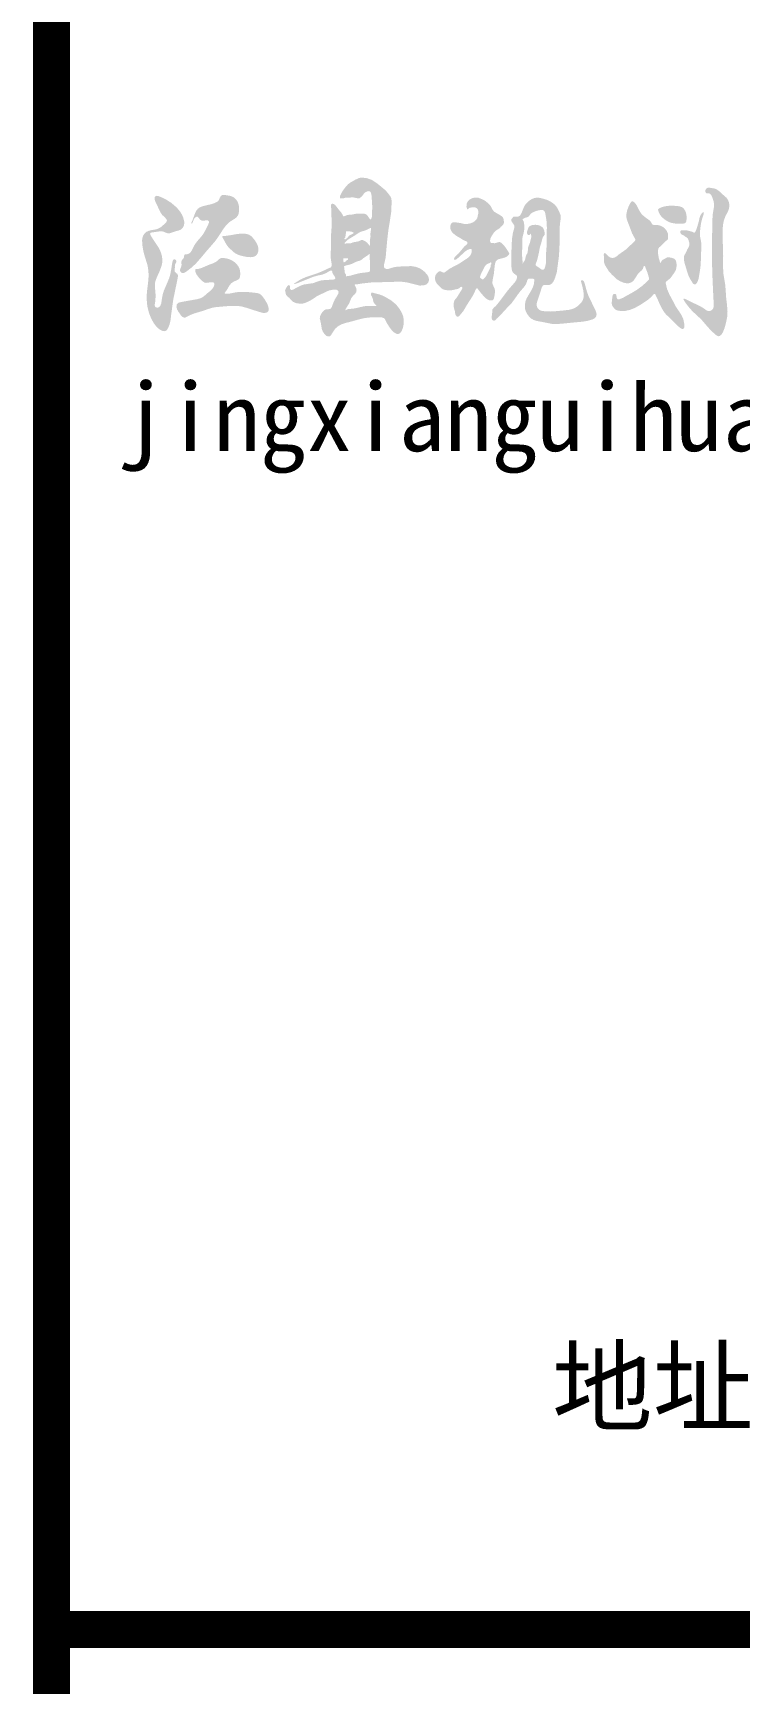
# Model space of a CAD drawing. Extents: x 8254 to 366479, y -216343 to -120021.
# Drawn here: x 90571 to 92484, y -153067 to -148599 of the extents above; entities that cross this region are included whole.
import ezdxf

# ---------------------------------------------------------------- set-up
doc = ezdxf.new("R2010")
doc.units = 0
doc.header["$LTSCALE"] = 500
doc.header["$MEASUREMENT"] = 0
doc.layers.add('PUB_TITLE', color=4, linetype='CONTINUOUS')
doc.styles.add('宋体', font='SimSun.ttf', dxfattribs={"width": 0.8})

msp = doc.modelspace()

# ---------------------------------------------------------------- hatches: boundary and pattern name
at = {"layer": 'PUB_TITLE'}
h = msp.add_hatch(color=7, dxfattribs=at)
h.paths.add_polyline_path([(91537.873, -149108.36), (91541.713, -149082.964), (91542.488, -149063.259), (91542.926, -149054.637), (91541.863, -149046.406), (91538.964, -149040.489), (91534.992, -149034.963), (91526.454, -149024.768), (91515.001, -149015.197), (91503.11, -149005.553), (91489.442, -148996.611), (91476.751, -148991.978), (91466.256, -148990.515), (91460.229, -148990.332), (91454.377, -148991.165), (91444.696, -148995.798), (91431.343, -149003.333), (91424.904, -149007.929), (91418.004, -149015.465), (91409.494, -149027.192), (91406.53, -149032.524), (91403.417, -149039.04), (91402.529, -149043.186), (91402.676, -149046.593), (91405.196, -149046.741), (91411.57, -149046.593), (91417.943, -149044.519), (91429.8, -149044.075), (91438.842, -149043.927), (91443.584, -149044.816), (91453.219, -149046.741), (91455.913, -149046.024), (91458.359, -149044.082), (91462.991, -149039.968), (91470.023, -149030.714), (91475.855, -149027.972), (91479.425, -149026.864), (91482.716, -149026.943), (91485.119, -149028.887), (91486.832, -149031.913), (91488.583, -149039.201), (91488.89, -149046.481), (91490.263, -149067.561), (91489.748, -149089.327), (91489.756, -149094.753), (91488.376, -149100.295), (91485.974, -149103.38), (91484.45, -149103.179), (91482.937, -149101.618), (91479.971, -149096.696), (91476.115, -149091.371), (91471.567, -149088.47), (91463.847, -149087.613), (91448.925, -149087.613), (91436.575, -149090.012), (91427.057, -149090.92), (91422.209, -149091.778), (91417.193, -149093.611), (91412.562, -149095.154), (91410.808, -149093.22), (91409.474, -149090.012), (91406.142, -149084.683), (91402.27, -149080.415), (91391.464, -149066.533), (91388.462, -149063.269), (91384.603, -149061.22), (91381.787, -149061.057), (91379.457, -149062.077), (91378.203, -149066.214), (91379.079, -149073.512), (91379.395, -149081.632), (91379.957, -149100.698), (91379.957, -149127.055), (91378.273, -149150.608), (91378.835, -149177.527), (91377.603, -149193.757), (91377.388, -149202.324), (91378.273, -149211.734), (91380.454, -149224.531), (91380.11, -149229.887), (91377.48, -149233.583), (91372.372, -149235.514), (91353.875, -149244.203), (91339.184, -149250.134), (91323.782, -149255.099), (91310.027, -149259.809), (91297.139, -149265.444), (91283.612, -149273.72), (91278.642, -149277.305), (91277.733, -149278.531), (91279.027, -149278.643), (91286.588, -149276.314), (91310.116, -149266.961), (91329.996, -149258.97), (91344.902, -149254.823), (91354.029, -149253.158), (91364.78, -149249.031), (91374.775, -149243.124), (91378.803, -149241.707), (91380.3, -149241.923), (91381.346, -149242.961), (91382.587, -149248.203), (91384.613, -149252.53), (91387.557, -149256.616), (91389.632, -149260.098), (91390.281, -149263.254), (91389.031, -149264.942), (91386.494, -149265.973), (91379.583, -149266.817), (91363.259, -149267.247), (91349.667, -149268.994), (91329.26, -149276.121), (91304.693, -149279.684), (91296.534, -149282.582), (91288.843, -149286.415), (91276.758, -149292.947), (91273.516, -149294.33), (91270.418, -149294.333), (91268.57, -149292.908), (91267.446, -149290.77), (91267.248, -149284.237), (91265.068, -149281.268), (91262.978, -149281.656), (91260.908, -149283.247), (91256.55, -149289.384), (91254.172, -149296.114), (91255.559, -149302.647), (91256.748, -149307.794), (91260.577, -149312.101), (91265.465, -149315.91), (91269.463, -149320.706), (91276.223, -149326.832), (91284.397, -149330.13), (91294.771, -149331.701), (91301.452, -149331.308), (91307.976, -149329.816), (91319.608, -149324.633), (91331.083, -149317.879), (91340.15, -149311.33), (91355.309, -149304.117), (91372.995, -149295.822), (91386.35, -149293.298), (91391.299, -149293.236), (91395.735, -149294.74), (91397.797, -149296.815), (91398.983, -149299.428), (91398.245, -149304.554), (91395.373, -149309.527), (91389.117, -149319.713), (91384.185, -149330.804), (91380.769, -149340.339), (91378.414, -149344.132), (91375.161, -149346.312), (91365.777, -149346.673), (91360.186, -149349.136), (91355.67, -149353.525), (91351.339, -149360.016), (91349.026, -149365.474), (91348.091, -149371.196), (91350.978, -149384.179), (91353.866, -149401.49), (91356.613, -149407.491), (91360.362, -149413.03), (91365.777, -149418.44), (91370.106, -149420.265), (91374.439, -149420.243), (91376.836, -149418.851), (91378.798, -149416.583), (91382.019, -149410.866), (91389.599, -149399.686), (91397.545, -149392.697), (91406.923, -149387.425), (91416.729, -149384.11), (91426.775, -149381.654), (91452.041, -149374.803), (91469.728, -149370.475), (91483.958, -149368.9), (91498.242, -149368.311), (91515.567, -149368.671), (91521.703, -149370.475), (91524.018, -149372.62), (91525.75, -149375.476), (91528.56, -149382.015), (91536.501, -149394.638), (91542.561, -149402.839), (91550.217, -149410.145), (91555.771, -149413.19), (91561.406, -149413.751), (91565.84, -149411.07), (91569.346, -149406.539), (91572.857, -149398.938), (91574.761, -149391.031), (91575.831, -149378.903), (91574.4, -149366.868), (91570.968, -149357.57), (91566.098, -149348.836), (91560.539, -149340.748), (91554.187, -149333.329), (91541.451, -149322.684), (91526.644, -149313.948), (91518.198, -149309.788), (91509.721, -149306.621), (91496.606, -149303.239), (91491.573, -149301.617), (91489.382, -149301.417), (91487.722, -149302.112), (91486.583, -149305.196), (91487.158, -149309.016), (91489.414, -149312.539), (91491.411, -149317.245), (91492.517, -149322.402), (91493.75, -149327.239), (91496.466, -149331.701), (91501.542, -149336.633), (91500.614, -149337.79), (91497.137, -149338.107), (91487.017, -149337.619), (91475.241, -149337.648), (91466.005, -149339.028), (91449.506, -149342.833), (91439.758, -149344.856), (91430.327, -149345.791), (91426.662, -149345.888), (91422.712, -149346.919), (91417.354, -149349.596), (91417.951, -149346.732), (91420.738, -149341.705), (91425.25, -149334.66), (91428.353, -149329.447), (91433.43, -149316.766), (91437.519, -149311.13), (91442.455, -149306.48), (91447.055, -149300.469), (91447.776, -149293.985), (91446.756, -149289.515), (91444.531, -149284.978), (91442.548, -149280.475), (91443.457, -149279.505), (91445.374, -149279.059), (91450.48, -149278.854), (91462.739, -149276.872), (91477.161, -149275.247), (91494.469, -149273.389), (91515.495, -149273.389), (91543.674, -149272.532), (91568.133, -149271.96), (91585.012, -149274.104), (91595.597, -149276.676), (91608.041, -149279.821), (91618.912, -149282.536), (91628.353, -149281.964), (91633.508, -149280.947), (91638.08, -149278.82), (91642.084, -149273.818), (91643.606, -149269.198), (91643.801, -149264.385), (91642.521, -149259.263), (91640.082, -149254.524), (91632.644, -149245.806), (91626.708, -149240.76), (91620.2, -149236.516), (91609.471, -149232.085), (91596.169, -149229.799), (91575.286, -149230.513), (91559.682, -149231.248), (91551.824, -149232.231), (91543.817, -149234.229), (91534.571, -149237.301), (91530.12, -149237.841), (91525.937, -149236.802), (91523.377, -149234.848), (91521.805, -149231.476), (91521.809, -149227.455), (91524.012, -149218.756), (91526.589, -149206.401), (91530.801, -149159.636), (91533.754, -149133.874)])
h.paths.add_polyline_path([(91419.761, -149135.233), (91422.554, -149135.238), (91425.353, -149135.41), (91428.128, -149135.714), (91430.851, -149136.116), (91432.486, -149136.405), (91434.113, -149136.765), (91435.757, -149137.242), (91437.44, -149137.882), (91438.564, -149138.421), (91439.764, -149139.215), (91439.972, -149140.12), (91439.275, -149141.03), (91438.196, -149141.756), (91436.418, -149142.725), (91432.083, -149144.818), (91429.949, -149145.965), (91428.983, -149146.57), (91428.118, -149147.196), (91427.474, -149147.751), (91426.907, -149148.32), (91425.946, -149149.479), (91424.261, -149151.773), (91423.2, -149152.954), (91422.001, -149154.065), (91420.686, -149155.113), (91418.828, -149156.428), (91417.484, -149157.103), (91415.88, -149157.059), (91414.612, -149156.05), (91414.83, -149155.293), (91415.391, -149154.51), (91416.167, -149153.683), (91416.867, -149152.817), (91417.134, -149152.308), (91417.311, -149151.789), (91417.51, -149150.729), (91417.832, -149147.839), (91417.992, -149145.35), (91418.345, -149143.534), (91418.796, -149141.736), (91419.067, -149140.463), (91419.279, -149139.167), (91419.41, -149137.986), (91419.44, -149136.839), (91419.404, -149135.707)], flags=16)
h.paths.add_polyline_path([(91427.438, -149156.149), (91431.98, -149153.414), (91438.799, -149149.478), (91445.479, -149145.321), (91451.312, -149141.29), (91454.302, -149139.395), (91457.435, -149137.742), (91461.497, -149136.155), (91465.696, -149134.866), (91469.846, -149133.634), (91473.763, -149132.219), (91477.021, -149130.645), (91480.577, -149128.75), (91483.564, -149127.336), (91484.91, -149126.94), (91486.438, -149126.957), (91486.971, -149128.292), (91487.072, -149129.482), (91486.985, -149130.914), (91485.848, -149137.485), (91485.433, -149141.342), (91485.462, -149144.807), (91485.591, -149149.946), (91485.064, -149153.656), (91484.305, -149157.396), (91483.753, -149162.045), (91483.692, -149164.298), (91483.791, -149166.388), (91484.057, -149168.809), (91484.048, -149171.912), (91483.704, -149174.281), (91483.292, -149175.54), (91482.248, -149173.454), (91481.718, -149172.726), (91481.118, -149172.162), (91479.934, -149171.141), (91478.262, -149168.572), (91476.73, -149166.766), (91474.92, -149165.232), (91470.677, -149162.278), (91468.562, -149161.046), (91466.306, -149159.965), (91463.596, -149159.083), (91462.229, -149158.927), (91460.907, -149159.066), (91459.211, -149159.772), (91457.564, -149160.736), (91455.413, -149161.795), (91453.182, -149162.608), (91450.892, -149163.224), (91448.564, -149163.691), (91444.364, -149164.338), (91440.207, -149165.104), (91437.348, -149165.928), (91434.55, -149167.031), (91433.082, -149167.691), (91431.594, -149168.187), (91430.007, -149168.342), (91428.377, -149168.222), (91425.037, -149167.802), (91422.735, -149167.833), (91420.537, -149168.187), (91417.966, -149168.958), (91416.778, -149169.285), (91415.78, -149169.086), (91415.19, -149167.855), (91415.523, -149167.031), (91417.209, -149164.884), (91419.046, -149162.856), (91421.017, -149160.957), (91423.108, -149159.195)], flags=16)
h.paths.add_polyline_path([(91420.358, -149208.505), (91422.812, -149208.587), (91423.899, -149208.784), (91424.732, -149209.377), (91425.079, -149210.595), (91424.62, -149211.715), (91423.791, -149212.426), (91422.96, -149213.148), (91422.109, -149213.826), (91420.98, -149214.518), (91420.411, -149214.857), (91419.867, -149215.226), (91419.298, -149215.708), (91418.771, -149216.245), (91417.765, -149217.396), (91416.849, -149218.383), (91415.55, -149219.012), (91413.641, -149219.449), (91412.826, -149218.848), (91412.379, -149217.601), (91412.026, -149215.744), (91411.856, -149214.376), (91411.754, -149213.111), (91411.74, -149211.866), (91411.825, -149210.654), (91411.846, -149210.005), (91411.81, -149209.275), (91411.77, -149208.659), (91412.44, -149208.575), (91413.79, -149208.4), (91415.722, -149208.348)], flags=16)
h.paths.add_polyline_path([(91444.911, -149218.857), (91447.232, -149217.905), (91449.63, -149217.127), (91454.52, -149215.702), (91457.892, -149214.478), (91459.497, -149213.719), (91461.017, -149212.83), (91462.727, -149211.567), (91464.351, -149210.169), (91467.639, -149207.337), (91471.388, -149204.84), (91475.495, -149202.399), (91477.634, -149200.92), (91480.01, -149198.972), (91481.995, -149197.228), (91483.277, -149196.368), (91483.631, -149197.146), (91483.616, -149198.18), (91483.258, -149200.845), (91483.049, -149203.745), (91483.133, -149206.213), (91484.048, -149216.844), (91484.504, -149221.963), (91484.534, -149224.489), (91484.315, -149227.006), (91483.945, -149229.154), (91483.758, -149231.307), (91484.383, -149235.552), (91484.508, -149239.922), (91484.562, -149242.729), (91483.884, -149244.183), (91482.873, -149244.819), (91481.384, -149245.415), (91478.604, -149246.168), (91475.886, -149246.664), (91467.514, -149247.663), (91462.619, -149248.138), (91457.768, -149248.786), (91452.395, -149249.909), (91445.023, -149251.782), (91436.026, -149254.154), (91432.599, -149255.199), (91429.279, -149256.027), (91423.906, -149256.776), (91421.122, -149257.204), (91419.385, -149257.073), (91419.222, -149255.502), (91419.268, -149254.153), (91418.901, -149252.703), (91418.146, -149251.435), (91416.217, -149248.643), (91415.827, -149246.959), (91415.627, -149244.776), (91415.528, -149242.693), (91415.16, -149240.671), (91414.56, -149239.113), (91414.16, -149237.55), (91414.351, -149235.701), (91414.431, -149234.756), (91414.285, -149233.804), (91413.273, -149231.777), (91413.285, -149231.058), (91413.943, -149230.348), (91414.909, -149229.809), (91417.787, -149228.663), (91420.782, -149227.812), (91431.153, -149225.065), (91434.841, -149223.916), (91438.4, -149222.443)], flags=16)
h = msp.add_hatch(color=7, dxfattribs=at)
h.paths.add_polyline_path([(91129.428, -149078.63), (91129.447, -149072.504), (91128.855, -149066.509), (91127.498, -149060.725), (91125.22, -149055.234), (91123.015, -149051.622), (91120.352, -149048.305), (91117.3, -149045.398), (91113.928, -149043.011), (91109.183, -149040.789), (91104.082, -149039.333), (91093.081, -149037.533), (91087.871, -149036.965), (91085.413, -149037.105), (91083.16, -149037.775), (91081.3, -149038.991), (91079.689, -149040.682), (91077.229, -149044.892), (91074.407, -149051.473), (91072.528, -149053.726), (91070.138, -149055.606), (91064.526, -149058.525), (91058.242, -149060.879), (91051.964, -149062.682), (91039.119, -149065.577), (91027.548, -149068.732), (91022.255, -149071.177), (91017.692, -149074.568), (91013.728, -149079.59), (91010.707, -149085.404), (91005.744, -149098.812), (91003.34, -149105.445), (91000.414, -149111.853), (91000.378, -149113.678), (91001.229, -149114.996), (91002.335, -149114.236), (91003.361, -149112.117), (91006.304, -149104.606), (91007.794, -149101.705), (91009.948, -149098.954), (91012.451, -149096.775), (91015.123, -149095.663), (91017.365, -149096.385), (91019.389, -149098.427), (91023.593, -149103.655), (91026.043, -149105.51), (91028.741, -149106.652), (91031.571, -149107.118), (91034.414, -149106.946), (91038.614, -149105.878), (91040.721, -149105.484), (91042.883, -149105.536), (91045.62, -149106.524), (91047.588, -149108.356), (91048.112, -149110.309), (91047.77, -149112.52), (91045.706, -149117.288), (91037.482, -149133.943), (91033.397, -149141.204), (91028.768, -149147.936), (91018.562, -149159.643), (91013.389, -149165.89), (91008.778, -149172.869), (91000.94, -149188.337), (90998.579, -149191.658), (90995.779, -149194.431), (90992.401, -149196.492), (90988.305, -149197.677), (90984.18, -149198.168), (90982.446, -149198.641), (90981.248, -149199.557), (90980.603, -149202.335), (90980.307, -149205.668), (90979.216, -149208.092), (90977.516, -149210.166), (90974.19, -149214.13), (90973.221, -149217.714), (90973.312, -149221.743), (90973.607, -149225.962), (90973.249, -149230.114), (90970.759, -149236.056), (90969.67, -149238.938), (90969.485, -149241.866), (90970.123, -149243.885), (90971.301, -149245.778), (90972.865, -149247.36), (90974.661, -149248.448), (90977.865, -149248.886), (90981.193, -149247.921), (90987.835, -149243.747), (91001.077, -149233.469), (91012.301, -149223.062), (91026.016, -149207.51), (91039.589, -149191.095), (91055.802, -149172.663), (91063.681, -149163.318), (91071.113, -149153.487), (91086.922, -149129.245), (91091.11, -149123.469), (91095.603, -149118.057), (91100.508, -149113.135), (91105.93, -149108.826), (91117.222, -149101.775), (91121.923, -149098.156), (91125.691, -149093.783), (91127.395, -149090.358), (91128.496, -149086.616)])
h.paths.add_polyline_path([(91181.178, -149179.109), (91180.361, -149175.893), (91179.273, -149172.766), (91177.952, -149169.731), (91176.437, -149166.794), (91173.241, -149161.621), (91169.642, -149156.689), (91165.046, -149151.293), (91162.486, -149148.871), (91159.687, -149146.743), (91157.615, -149145.497), (91155.433, -149144.441), (91153.166, -149143.588), (91150.838, -149142.953), (91148.187, -149142.503), (91145.504, -149142.269), (91140.093, -149142.164), (91134.229, -149142.196), (91128.4, -149142.48), (91123.8, -149143.013), (91119.217, -149143.76), (91110.07, -149145.479), (91095.532, -149147.69), (91083.206, -149149.111), (91086.683, -149155.9), (91091.898, -149165.531), (91094.812, -149170.626), (91098.06, -149175.478), (91100.775, -149178.747), (91103.737, -149181.817), (91110.07, -149187.635), (91115.203, -149192.083), (91117.869, -149194.143), (91120.657, -149196.003), (91125.208, -149198.369), (91130.035, -149200.233), (91135.032, -149201.719), (91140.093, -149202.95), (91149.852, -149204.821), (91154.795, -149205.395), (91159.845, -149205.634), (91163.389, -149205.548), (91166.888, -149205.135), (91170.224, -149204.261), (91173.277, -149202.792), (91175.641, -149200.939), (91177.662, -149198.638), (91179.308, -149196.007), (91180.545, -149193.161), (91181.448, -149189.705), (91181.813, -149186.173), (91181.703, -149182.622)])
h.paths.add_polyline_path([(90945.596, -149360.432), (90951.126, -149320.525), (90962.801, -149264.042), (90963.817, -149257.04), (90963.499, -149253.866), (90962.187, -149251.149), (90955.428, -149245.009), (90954.74, -149242.738), (90954.762, -149240.144), (90955.428, -149234.572), (90955.392, -149229.843), (90956.042, -149225.363), (90958.621, -149220.708), (90959.645, -149218.422), (90959.729, -149216.154), (90958.281, -149213.684), (90956.042, -149211.856), (90953.483, -149211.182), (90951.469, -149212.277), (90949.908, -149214.835), (90948.705, -149218.551), (90945.596, -149238.87), (90943.136, -149251.786), (90940.05, -149262.49), (90932.902, -149279.739), (90925.956, -149295.587), (90923.123, -149304.537), (90921.018, -149315), (90918.235, -149332.141), (90915.064, -149338.729), (90912.586, -149340.877), (90909.343, -149342.014), (90906.443, -149342.089), (90903.813, -149341.4), (90901.442, -149338.659), (90900.976, -149334.366), (90902.584, -149323.595), (90903.445, -149309.495), (90902.465, -149297.031), (90901.391, -149285.57), (90901.97, -149274.479), (90903.886, -149267.251), (90906.77, -149259.924), (90913.644, -149245.009), (90919.622, -149228.625), (90921.262, -149220.293), (90921.633, -149211.856), (90920.554, -149203.328), (90918.241, -149194.912), (90915.012, -149186.834), (90911.187, -149179.316), (90892.138, -149150.461), (90889.236, -149145.412), (90888.451, -149141.251), (90890.167, -149139.47), (90893.424, -149138.49), (90901.97, -149137.567), (90913.932, -149135.774), (90919.098, -149135.475), (90924.091, -149136.34), (90930.418, -149139.158), (90936.994, -149141.251), (90941.62, -149140.842), (90946.211, -149139.409), (90956.657, -149135.726), (90964.623, -149133.827), (90972.019, -149130.814), (90976.901, -149126.016), (90980.006, -149119.763), (90981.006, -149114.436), (90980.875, -149108.999), (90978.163, -149098.275), (90974.502, -149090.185), (90969.896, -149082.705), (90964.508, -149075.796), (90958.5, -149069.419), (90945.933, -149058.737), (90932.078, -149049.772), (90921.253, -149044.297), (90909.957, -149039.949), (90906.469, -149039.462), (90903.214, -149040.466), (90901.099, -149043.284), (90900.433, -149046.467), (90900.784, -149049.776), (90903.214, -149056.433), (90912.614, -149076.157), (90916.014, -149083.586), (90920.893, -149090.856), (90929.808, -149099.513), (90933.058, -149103.703), (90933.811, -149105.79), (90933.767, -149107.881), (90931.365, -149111.896), (90927.33, -149115.826), (90918.28, -149123.636), (90913.695, -149126.73), (90908.776, -149129.068), (90901.059, -149131.03), (90892.884, -149132.307), (90884.893, -149134.046), (90877.726, -149137.391), (90872.909, -149141.917), (90869.396, -149147.606), (90867.404, -149153.814), (90866.66, -149160.338), (90867.503, -149173.712), (90869.48, -149186.071), (90872.332, -149198.067), (90881.464, -149227.842), (90883.88, -149242.634), (90884.348, -149257.617), (90882.812, -149275.651), (90880.503, -149293.636), (90879.35, -149306.346), (90879.061, -149319.089), (90880.796, -149338.016), (90885.309, -149356.548), (90890.788, -149370.448), (90897.806, -149383.441), (90904.778, -149393.012), (90909.068, -149397.313), (90914.148, -149401.21), (90922.244, -149405.289), (90926.302, -149406.076), (90930.01, -149405.533), (90932.73, -149403.83), (90935.046, -149401.208), (90938.661, -149394.487), (90941.693, -149385.847), (90943.569, -149377.358)])
h = msp.add_hatch(color=7, dxfattribs=at)
h.paths.add_polyline_path([(91821.854, -149229.949), (91823.426, -149221.117), (91824.997, -149217.222), (91827.399, -149214.098), (91829.977, -149212.331), (91833.023, -149211.068), (91839.762, -149209.362), (91849.988, -149206.452), (91854.634, -149204.104), (91858.926, -149200.715), (91860.777, -149198.553), (91861.605, -149196.185), (91859.956, -149192.274), (91853.774, -149182.802), (91848.557, -149175.675), (91842.197, -149168.677), (91839.385, -149166.323), (91836.239, -149164.896), (91833.258, -149164.904), (91830.201, -149165.7), (91822.231, -149167.872), (91816.917, -149167.47), (91812.569, -149166.987), (91811.1, -149165.863), (91810.074, -149164.252), (91809.537, -149161.8), (91809.671, -149159.265), (91810.637, -149154.921), (91813.341, -149148.906), (91817.983, -149141.903), (91820.87, -149137.809), (91824.264, -149134.262), (91834.186, -149128.169), (91838.555, -149123.53), (91845.1, -149117.813), (91846.475, -149114.699), (91847.006, -149111.218), (91846.567, -149104.917), (91845.668, -149101.227), (91844.073, -149097.882), (91840.398, -149094.277), (91835.86, -149091.434), (91826.032, -149085.719), (91819.872, -149081.908), (91815.912, -149076.486), (91811.512, -149067.84), (91808.347, -149063.612), (91804.618, -149059.779), (91795.672, -149052.745), (91785.257, -149047.616), (91775.87, -149044.099), (91768.244, -149044.099), (91760.03, -149046.297), (91753.869, -149049.814), (91749.176, -149054.65), (91747.234, -149057.946), (91745.95, -149061.538), (91745.51, -149068.426), (91746.976, -149074.288), (91748.534, -149076.611), (91750.931, -149073.929), (91752.693, -149072.508), (91754.669, -149071.822), (91760.421, -149070.768), (91767.801, -149070.768), (91770.645, -149071.457), (91773.17, -149072.78), (91775.18, -149074.957), (91776.621, -149077.664), (91777.754, -149081.226), (91778.058, -149084.848), (91776.207, -149093.254), (91774.508, -149100.352), (91770.647, -149105.445), (91767.039, -149108.673), (91763.079, -149111.309), (91758.44, -149113.317), (91753.503, -149114.704), (91746.553, -149115.881), (91739.602, -149115.785), (91730.026, -149113.47), (91716.744, -149111.309), (91710.909, -149111.033), (91708.226, -149111.505), (91705.932, -149112.698), (91703.306, -149116.248), (91701.715, -149121.251), (91701.607, -149126.433), (91702.436, -149130.163), (91703.924, -149133.686), (91706.875, -149138.125), (91710.534, -149142.03), (91718.249, -149147.998), (91728.95, -149154.214), (91734.572, -149157.857), (91740.646, -149160.928), (91744.371, -149162.234), (91747.366, -149164.409), (91748.361, -149167.144), (91747.944, -149168.982), (91746.772, -149170.63), (91743.384, -149173.609), (91738.636, -149178.126), (91734.674, -149182.809), (91724.921, -149194.747), (91715.838, -149203.427), (91713.726, -149205.688), (91712.087, -149208.557), (91711.611, -149210.394), (91711.889, -149211.911), (91713.469, -149212.638), (91715.641, -149212.502), (91718.716, -149211.174), (91721.17, -149209.149), (91729.265, -149201.849), (91741.507, -149190.603), (91747.628, -149186.263), (91754.539, -149183.501), (91756.804, -149183.009), (91758.685, -149183.304), (91759.765, -149185.084), (91760.067, -149187.644), (91759.685, -149192.022), (91758.488, -149195.93), (91754.934, -149202.441), (91750.64, -149206.617), (91745.653, -149210.135), (91722.149, -149225.406), (91707.403, -149232.755), (91699.929, -149236.936), (91692.451, -149242.291), (91687.808, -149245.971), (91685.475, -149247.146), (91683.128, -149247.383), (91678.653, -149245.396), (91675.267, -149244.041), (91671.941, -149243.906), (91669.252, -149245.236), (91666.844, -149247.383), (91662.246, -149253.345), (91660.817, -149257.707), (91660.381, -149262.411), (91660.859, -149267.743), (91662.494, -149272.72), (91665.218, -149276.956), (91668.584, -149280.792), (91675.199, -149287.454), (91678.624, -149290.462), (91682.398, -149292.874), (91687.599, -149294.491), (91693.148, -149295.14), (91699.91, -149295.412), (91706.561, -149294.943), (91717.114, -149292.676), (91722.285, -149291.516), (91727.075, -149288.932), (91729.431, -149286.705), (91731.907, -149285.779), (91733.979, -149287.158), (91734.548, -149288.913), (91734.136, -149290.874), (91731.809, -149294.943), (91724.572, -149306.417), (91719.33, -149314.94), (91715.595, -149319.112), (91712.485, -149323.522), (91710.973, -149330.45), (91710.73, -149335.88), (91711.225, -149341.158), (91713.999, -149351.615), (91715.143, -149359.227), (91716.271, -149362.703), (91718.456, -149365.574), (91721.615, -149366.977), (91724.704, -149365.574), (91727.995, -149362.391), (91737.549, -149350.82), (91747.681, -149333.465), (91756.366, -149320.159), (91762.278, -149310.653), (91767.388, -149300.764), (91769.65, -149295.227), (91770.591, -149292.893), (91772.139, -149290.932), (91774.853, -149290.028), (91776.461, -149291.311), (91777.681, -149293.532), (91783.789, -149301.443), (91793.403, -149312.744), (91797.362, -149316.446), (91801.773, -149319.638), (91807.106, -149322.229), (91812.971, -149322.915), (91816.367, -149322.002), (91818.965, -149319.977), (91820.516, -149315.11), (91822.334, -149304.471), (91822.857, -149297.911), (91822.075, -149291.497), (91818.179, -149282.933), (91816.535, -149279.363), (91815.582, -149275.667), (91816.361, -149268.142), (91819.997, -149249.199)])
h.paths.add_polyline_path([(91786.87, -149246.771), (91791.466, -149237.829), (91793.784, -149233.248), (91795.068, -149231.02), (91796.546, -149228.887), (91797.67, -149227.543), (91798.902, -149226.301), (91800.225, -149225.204), (91801.626, -149224.295), (91803.273, -149223.511), (91804.994, -149222.842), (91806.784, -149222.114), (91808.64, -149221.153), (91810.779, -149219.884), (91812.149, -149219.967), (91813.201, -149221.631), (91813.244, -149223.418), (91812.635, -149224.478), (91811.785, -149225.745), (91811.464, -149226.478), (91811.255, -149227.257), (91811.058, -149228.887), (91810.817, -149232.029), (91810.295, -149233.977), (91809.475, -149235.858), (91807.43, -149239.521), (91805.57, -149243.016), (91803.856, -149246.531), (91800.416, -149253.538), (91798.723, -149256.53), (91797.792, -149257.967), (91796.787, -149259.339), (91794.127, -149262.48), (91792.415, -149264.455), (91790.881, -149265.336), (91789.115, -149265.485), (91787.505, -149265.049), (91786.444, -149264.396), (91785.177, -149263.447), (91783.968, -149262.48), (91782.679, -149261.114), (91782.261, -149259.498), (91782.516, -149257.888), (91784.509, -149252.257), (91785.639, -149249.492)], flags=16)
h.paths.add_polyline_path([(91985.579, -149261.584), (91990.209, -149246.964), (91993.252, -149224.506), (91996.184, -149202.118), (91997.65, -149173.453), (91997.688, -149141.829), (91997.895, -149127.697), (91999.109, -149113.44), (92000.732, -149102.149), (92000.972, -149096.598), (92000.293, -149091.202), (91996.031, -149080.793), (91989.638, -149068.964), (91984.752, -149063.491), (91978.984, -149058.791), (91971.753, -149054.158), (91964.066, -149050.511), (91950.334, -149046.489), (91942.412, -149044.889), (91934.47, -149044.596), (91928.785, -149045.749), (91923.342, -149047.908), (91916.582, -149051.994), (91910.556, -149057.135), (91905.572, -149062.744), (91901.559, -149068.964), (91895.273, -149084.625), (91892.153, -149090.602), (91890.068, -149093.094), (91887.503, -149094.977), (91883.802, -149096.179), (91874.922, -149095.809), (91873.01, -149095.761), (91870.95, -149098.406), (91867.126, -149103.11), (91866.841, -149105.531), (91867.42, -149108.107), (91870.95, -149113.692), (91875.069, -149119.572), (91875.427, -149123.294), (91874.775, -149127.214), (91871.244, -149140.737), (91869.193, -149153.904), (91868.224, -149167.39), (91867.199, -149193.642), (91867.503, -149211.413), (91867.184, -149226.368), (91867.661, -149235.426), (91868.699, -149241.279), (91870.648, -149245.924), (91873.913, -149249.804), (91878.473, -149252.861), (91880.527, -149254.46), (91881.971, -149256.436), (91882.563, -149258.933), (91882.446, -149261.646), (91880.075, -149268.277), (91875.294, -149275.183), (91869.646, -149281.539), (91857.321, -149295.748), (91847.841, -149308.537), (91835.574, -149324.917), (91825.944, -149336.679), (91818.743, -149343.6), (91815.294, -149348.378), (91815.215, -149356.063), (91813.709, -149368.217), (91813.854, -149371.548), (91815.058, -149374.628), (91817.23, -149376.736), (91819.872, -149377.69), (91821.953, -149377.246), (91823.876, -149375.907), (91827.456, -149372.006), (91838.36, -149361.586), (91854.964, -149343.52), (91867.75, -149330.325), (91877.994, -149316.167), (91885.152, -149305.939), (91892.875, -149296.222), (91902.106, -149285.65), (91906.064, -149279.789), (91908.992, -149273.013), (91910.315, -149268.476), (91912.31, -149264.961), (91914.187, -149263.905), (91916.563, -149263.468), (91922.265, -149263.54), (91926.259, -149263.873), (91928.902, -149265.435), (91929.376, -149268.75), (91927.954, -149279.644), (91925.084, -149287.813), (91921.109, -149295.762), (91911.836, -149311.379), (91908.325, -149317.804), (91905.621, -149324.488), (91903.778, -149335.061), (91903.716, -149341.42), (91904.647, -149347.628), (91906.893, -149353.69), (91910.098, -149359.444), (91914.771, -149366.031), (91920.369, -149371.532), (91927.466, -149375.569), (91935.463, -149378.14), (91952.528, -149381.427), (91976.78, -149386.216), (91989.853, -149386.656), (92003.058, -149385.783), (92034.826, -149382.619), (92060.362, -149380.286), (92073.033, -149378.187), (92085.541, -149374.703), (92090.233, -149372.75), (92094.25, -149369.85), (92096.387, -149366.892), (92097.661, -149363.48), (92097.964, -149359.82), (92097.418, -149356.128), (92094.817, -149348.797), (92082.619, -149324.059), (92076.797, -149312.024), (92072.063, -149299.538), (92065.426, -149275.381), (92064.015, -149272.116), (92061.634, -149269.224), (92059.705, -149268.002), (92057.842, -149267.803), (92056.429, -149269.452), (92055.945, -149272.066), (92057.649, -149277.815), (92058.79, -149282.013), (92061.634, -149294.328), (92062.687, -149301.596), (92063.056, -149309.011), (92062.696, -149315.333), (92061.16, -149321.325), (92058.105, -149326.554), (92054.049, -149331.272), (92047.092, -149337.858), (92039.354, -149343.113), (92031.621, -149346.277), (92023.341, -149348.228), (92006.171, -149350.218), (91983.94, -149352.24), (91972.745, -149352.765), (91961.136, -149352.586), (91949.699, -149351.07), (91944.571, -149349.129), (91940.279, -149345.955), (91937.055, -149341.163), (91935.538, -149335.535), (91936.362, -149328.046), (91938.857, -149320.852), (91946.915, -149296.222), (91950.157, -149286.264), (91952.587, -149282.521), (91955.946, -149280.644), (91962.428, -149281.199), (91967.511, -149281.299), (91972.244, -149280.089), (91976.306, -149277.53), (91979.652, -149273.982), (91983.078, -149268.025)])
h.paths.add_polyline_path([(91952.447, -149239.907), (91951.169, -149239.852), (91949.903, -149239.453), (91947.473, -149238.067), (91941.393, -149233.648), (91934.944, -149229.23), (91933.722, -149228.131), (91932.918, -149226.837), (91932.798, -149225.404), (91933.102, -149223.892), (91936.05, -149216.712), (91937.736, -149211.201), (91938.998, -149205.483), (91941.946, -149192.597), (91944.156, -149179.895), (91947.473, -149169.586), (91950.421, -149158.3), (91951.494, -149154.333), (91953.207, -149150.643), (91955.21, -149148.007), (91956.923, -149145.307), (91957.436, -149143.365), (91957.517, -149141.281), (91956.923, -149136.954), (91955.943, -149132.714), (91954.369, -149128.834), (91952.66, -149126.345), (91950.51, -149124.138), (91948.024, -149122.248), (91945.313, -149120.713), (91941.549, -149119.266), (91937.649, -149118.393), (91932.684, -149117.967), (91927.664, -149118.161), (91923.116, -149118.878), (91918.84, -149120.481), (91915.805, -149122.677), (91913.5, -149125.586), (91911.642, -149130.226), (91909.785, -149136.026), (91909.515, -149138.936), (91910.016, -149141.827), (91911.075, -149143.856), (91912.803, -149145.307), (91914.963, -149145.732), (91916.04, -149145.476), (91916.983, -149144.843), (91918.84, -149142.291), (91919.451, -149142.524), (91920.037, -149143.55), (91920.931, -149146.699), (91921.211, -149149.707), (91920.96, -149152.22), (91919.77, -149156.676), (91917.68, -149165.956), (91914.583, -149173.601), (91913.081, -149177.37), (91912.107, -149181.27), (91911.824, -149187.141), (91911.684, -149190.065), (91911.178, -149192.87), (91910.115, -149195.53), (91908.711, -149198.105), (91906.129, -149203.469), (91905.046, -149209.304), (91904.499, -149212.111), (91903.495, -149214.581), (91901.47, -149217.108), (91899.398, -149220.137), (91898.227, -149223.061), (91897.814, -149222.788), (91897.585, -149220.826), (91897.349, -149214.874), (91896.471, -149205.224), (91896.187, -149195.313), (91896.471, -149184.461), (91896.763, -149168.671), (91896.792, -149160.774), (91897.349, -149152.88), (91898.812, -149145.861), (91900.24, -149141.071), (91901.534, -149134.802), (91902.42, -149127.262), (91902.325, -149119.543), (91900.861, -149110.771), (91900.24, -149108.487), (91898.812, -149105.799), (91897.227, -149103.404), (91897.642, -149102.875), (91898.701, -149102.573), (91899.842, -149101.307), (91901.264, -149100.329), (91904.616, -149098.98), (91909.903, -149097.507), (91912.304, -149096.551), (91914.358, -149095.156), (91918.418, -149089.709), (91920.268, -149087.79), (91922.393, -149086.177), (91927.117, -149083.567), (91932.328, -149081.276), (91937.671, -149079.511), (91942.827, -149078.451), (91948.11, -149077.889), (91951.59, -149078.005), (91953.461, -149078.68), (91955.163, -149079.809), (91956.615, -149081.282), (91957.737, -149082.988), (91958.804, -149086.042), (91959.36, -149089.246), (91961.797, -149103.037), (91963.072, -149113.235), (91963.304, -149125.055), (91963.04, -149154.703), (91962.666, -149175.638), (91961.395, -149192.234), (91960.875, -149200.55), (91960.795, -149208.909), (91961.05, -149215.685), (91960.795, -149222.368), (91959.852, -149227.171), (91958.527, -149231.992), (91957.441, -149235.353), (91956.657, -149236.894), (91955.579, -149238.251), (91954.118, -149239.346)], flags=16)
h = msp.add_hatch(color=7, dxfattribs=at)
h.paths.add_polyline_path([(92270.725, -149176.698), (92278.431, -149169.468), (92286.665, -149161.115), (92289.397, -149159.097), (92291.407, -149156.752), (92291.936, -149153.864), (92291.781, -149150.644), (92291.266, -149141.795), (92288.653, -149135.568), (92285.918, -149131.285), (92282.622, -149127.534), (92278.55, -149124.421), (92273.977, -149121.909), (92268.61, -149119.665), (92263.121, -149118.294), (92254.476, -149118.093), (92251.625, -149118.069), (92249.249, -149117.289), (92246.636, -149112.468), (92243.508, -149107.954), (92239.399, -149104.434), (92227.136, -149095.596), (92219.095, -149087.762), (92213.666, -149078.924), (92206.631, -149065.466), (92203.951, -149061.118), (92200.6, -149057.23), (92198.253, -149055.449), (92195.573, -149054.418), (92194.179, -149054.131), (92192.51, -149055.005), (92191.157, -149056.887), (92186.953, -149063.451), (92183.406, -149071.853), (92180.778, -149079.598), (92179.07, -149088), (92178.938, -149098.108), (92180.415, -149104.907), (92186.13, -149119.502), (92191.423, -149133.462), (92194.403, -149141.476), (92198.621, -149149.538), (92201.834, -149154.489), (92202.874, -149156.893), (92203.035, -149159.18), (92200.969, -149162.646), (92197.391, -149165.893), (92178.85, -149183.882), (92158.965, -149197.843), (92152.964, -149202.937), (92146.394, -149206.816), (92142.118, -149207.709), (92137.734, -149207.357), (92133.473, -149205.564), (92129.885, -149202.76), (92123.661, -149196.27), (92121.559, -149194.941), (92119.602, -149194.648), (92118.11, -149196.367), (92117.436, -149199.245), (92118.519, -149209.52), (92118.248, -149219.525), (92119.878, -149224.786), (92122.578, -149229.801), (92131.063, -149243.74), (92139.49, -149252.776), (92152.078, -149264.684), (92160.795, -149270.374), (92170.481, -149274.419), (92177.875, -149276.074), (92185.366, -149276.041), (92189.817, -149274.911), (92193.908, -149272.863), (92198.772, -149268.426), (92204.904, -149259.129), (92209.795, -149251.602), (92216.007, -149244.866), (92220.439, -149241.242), (92223.62, -149237.154), (92225.206, -149231.554), (92227.215, -149229.336), (92228.699, -149229.92), (92229.964, -149231.449), (92231.233, -149235.886), (92236.097, -149248.142), (92239.058, -149258.495), (92240.231, -149261.983), (92240.221, -149265.257), (92238.744, -149267.468), (92232.441, -149273.767), (92221.367, -149283.64), (92206.544, -149294.534), (92193.426, -149302.365), (92177.698, -149310.923), (92169.993, -149315.516), (92161.883, -149318.757), (92159, -149319.777), (92156.205, -149319.838), (92153.232, -149317.406), (92152.224, -149314.513), (92152.015, -149311.329), (92151.204, -149307.142), (92148.365, -149305.116), (92146.202, -149304.981), (92144.259, -149305.623), (92142.687, -149306.872), (92141.524, -149309.311), (92141.065, -149312.139), (92139.714, -149322.674), (92139.038, -149329.427), (92139.466, -149333.536), (92140.796, -149337.396), (92144.445, -149342.663), (92148.77, -149347.391), (92152.03, -149349.143), (92155.665, -149350.227), (92164.316, -149351.442), (92176.347, -149351.037), (92188.918, -149348.201), (92201.219, -149343.204), (92214.061, -149336.315), (92228.389, -149327.131), (92236.633, -149321.541), (92242.639, -149316.504), (92248.753, -149310.289), (92251.863, -149306.967), (92253.686, -149305.574), (92256.367, -149305.359), (92257.607, -149306.905), (92258.298, -149309.217), (92262.695, -149317.79), (92268.31, -149330.935), (92275.222, -149344.921), (92280.016, -149352.811), (92285.591, -149360.116), (92299.243, -149373.066), (92315.243, -149389.448), (92324.704, -149397.393), (92327.154, -149399.02), (92329.915, -149399.997), (92331.887, -149400.001), (92333.617, -149399.312), (92335.399, -149396.023), (92335.96, -149392.021), (92335.81, -149388.078), (92335.292, -149383.948), (92333.083, -149373.574), (92328.886, -149364.082), (92322.479, -149353.707), (92313.2, -149340.021), (92303.037, -149320.816), (92295.158, -149306.221), (92289.374, -149292.735), (92285.693, -149277.848), (92285.167, -149274.345), (92286.91, -149271.364), (92290.075, -149268.916), (92297.963, -149262.61), (92305.851, -149251.752), (92309.698, -149246.014), (92312.788, -149240.022), (92314.296, -149233.976), (92314.875, -149227.654), (92314.318, -149218.899), (92312.326, -149214.181), (92309.033, -149210.423), (92303.726, -149207.916), (92297.628, -149206.67), (92293.045, -149206.025), (92288.727, -149206.393), (92280.522, -149211.256), (92276.94, -149213.078), (92273.985, -149216.259), (92272.58, -149220.013), (92271.343, -149221.679), (92269.952, -149219.177), (92266.614, -149208.199), (92264.656, -149196.433), (92264.765, -149185.959), (92265.87, -149181.439), (92267.987, -149178.878)])
h.paths.add_polyline_path([(92340.352, -149086.104), (92339.384, -149083.132), (92338.127, -149080.237), (92336.413, -149077.24), (92334.34, -149074.493), (92331.927, -149072.116), (92330.599, -149071.103), (92329.193, -149070.228), (92326.306, -149068.951), (92323.217, -149068.1), (92320.003, -149067.547), (92316.738, -149067.162), (92306.367, -149066.328), (92301.249, -149066.203), (92296.161, -149066.35), (92291.358, -149066.781), (92286.561, -149067.491), (92281.758, -149068.465), (92276.938, -149069.686), (92273.82, -149070.624), (92270.81, -149071.781), (92268.025, -149073.282), (92266.754, -149074.2), (92265.585, -149075.249), (92265.113, -149075.887), (92264.846, -149076.612), (92264.806, -149078.26), (92265.227, -149080.058), (92265.87, -149081.874), (92268.13, -149087.28), (92269.364, -149089.647), (92270.761, -149091.875), (92273.298, -149095.106), (92276.254, -149098.154), (92279.506, -149101.018), (92282.931, -149103.695), (92288.346, -149107.393), (92291.16, -149108.998), (92294.079, -149110.401), (92298.2, -149111.938), (92302.472, -149113.099), (92306.813, -149113.934), (92311.141, -149114.493), (92315.807, -149114.843), (92320.482, -149114.966), (92330.364, -149114.72), (92332.847, -149114.57), (92335.246, -149114.245), (92337.395, -149113.59), (92338.322, -149113.089), (92339.123, -149112.447), (92340.211, -149110.929), (92340.928, -149109.045), (92341.374, -149106.941), (92341.648, -149104.765), (92341.902, -149101.468), (92341.975, -149098.299), (92341.861, -149095.207), (92341.557, -149092.14), (92341.065, -149089.118)])
h.paths.add_polyline_path([(92382.018, -149177.939), (92381.751, -149167.46), (92379.566, -149155.182), (92378.493, -149149.853), (92378.041, -149142.096), (92378.493, -149134.274), (92379.387, -149125.088), (92380.696, -149115.986), (92382.392, -149107.804), (92384.532, -149099.729), (92386.951, -149092.477), (92388.529, -149087.643), (92388.564, -149086.104), (92388.003, -149084.595), (92387.211, -149083.736), (92386.32, -149083.439), (92384.797, -149084.928), (92382.426, -149087.757), (92380.469, -149090.922), (92378.328, -149095.299), (92376.748, -149099.875), (92375.063, -149108.307), (92371.953, -149119.571), (92368.649, -149129.864), (92366.317, -149135.496), (92365.526, -149137.279), (92364.373, -149138.603), (92362.726, -149139.031), (92360.874, -149138.797), (92355.432, -149136.273), (92350.184, -149134.913), (92341.826, -149132.777), (92336.19, -149132.777), (92329.775, -149132.777), (92327.851, -149132.904), (92326.277, -149133.554), (92325.456, -149134.896), (92325.111, -149136.661), (92325.15, -149139.622), (92326.083, -149142.099), (92327.522, -149143.459), (92329.402, -149144.476), (92333.468, -149146.371), (92337.356, -149149.284), (92342.41, -149152.392), (92344.124, -149153.812), (92345.519, -149155.499), (92346.981, -149158.861), (92348.001, -149162.499), (92349.695, -149168.504), (92349.564, -149171.729), (92348.763, -149174.932), (92347.07, -149179.077), (92343.934, -149184.585), (92340.034, -149193.244), (92336.568, -149199.306), (92335.444, -149202.329), (92334.778, -149205.518), (92334.617, -149212.078), (92335.938, -149219.652), (92338.084, -149227.015), (92343.067, -149243.468), (92347.343, -149256.134), (92351.654, -149264.723), (92356.901, -149273.323), (92359.376, -149276.843), (92360.865, -149278.204), (92362.635, -149279.053), (92364.571, -149279.241), (92366.459, -149278.78), (92368.48, -149277.182), (92370.008, -149274.96), (92371.857, -149271.455), (92373.285, -149267.866), (92374.898, -149261.55), (92376.016, -149255.043), (92379.293, -149234.307), (92380.221, -149223.011), (92380.658, -149211.661), (92381.478, -149188.469)])
h.paths.add_polyline_path([(92439.434, -149147.281), (92439.433, -149132.958), (92440.504, -149118.64), (92442.978, -149105.873), (92447.569, -149093.803), (92454.634, -149080.73), (92456.528, -149074.975), (92457.512, -149068.965), (92457.601, -149063.175), (92456.727, -149057.462), (92454.098, -149050.636), (92449.924, -149044.651), (92439.719, -149035.762), (92429.252, -149026.088), (92424.002, -149022.387), (92418.262, -149019.814), (92406.749, -149017.984), (92402.26, -149017.414), (92398.114, -149017.984), (92395.792, -149019.582), (92393.928, -149021.905), (92392.358, -149026.35), (92393.667, -149030.533), (92395.177, -149032.195), (92397.068, -149032.886), (92398.243, -149032.647), (92401.94, -149032.614), (92405.427, -149034.15), (92409.323, -149038.645), (92411.777, -149044.334), (92414.639, -149052.586), (92416.287, -149060.861), (92416.075, -149069.012), (92414.783, -149077.221), (92412.779, -149089.074), (92411.616, -149106.855), (92411.188, -149141.893), (92410.76, -149183.767), (92410.861, -149219.697), (92411.814, -149255.636), (92413.969, -149303.566), (92415.153, -149327.347), (92415.739, -149334.371), (92415.048, -149341.264), (92413.046, -149345.772), (92409.658, -149349.342), (92405.497, -149351.205), (92401.033, -149351.497), (92397.553, -149350.499), (92394.324, -149348.663), (92388.098, -149343.957), (92377.859, -149337.872), (92367.617, -149333.186), (92346.595, -149322.954), (92338.766, -149319.192), (92335.603, -149318.096), (92333.66, -149318.107), (92333.503, -149320.181), (92335.447, -149324.019), (92342.284, -149333.725), (92351.916, -149345.73), (92360.61, -149354.728), (92381.374, -149373.926), (92401.201, -149396.857), (92410.025, -149406.079), (92420.078, -149415.232), (92424.243, -149418.438), (92428.651, -149419.828), (92432.286, -149418.649), (92435.55, -149416.067), (92439.941, -149409.8), (92444.553, -149398.521), (92447.887, -149386.61), (92451.793, -149368.723), (92452.798, -149352.65), (92451.258, -149333.634), (92449.067, -149314.651), (92446.826, -149281.065), (92441.45, -149249.48), (92440.481, -149225.997), (92441.039, -149202.358)])
msp.add_hatch(color=7, dxfattribs=at).paths.add_polyline_path([(91132.662, -149251.187), (91132.188, -149243.469), (91130.442, -149236.325), (91126.764, -149229.279), (91121.562, -149223.016), (91116.491, -149218.62), (91110.896, -149214.96), (91104.918, -149212.057), (91098.696, -149209.929), (91092.711, -149208.634), (91086.486, -149207.933), (91082.212, -149207.877), (91078.272, -149208.82), (91075.254, -149210.969), (91072.5, -149213.7), (91068.877, -149216.855), (91064.952, -149219.467), (91056.551, -149223.169), (91047.802, -149226.261), (91027.073, -149235.187), (91019.724, -149237.249), (91015.979, -149237.679), (91012.241, -149237.527), (91011.381, -149238.153), (91011.007, -149239.661), (91010.888, -149244.565), (91012.065, -149248.469), (91014.584, -149252.923), (91017.707, -149257.278), (91022.05, -149262.719), (91026.876, -149267.849), (91032.752, -149272.646), (91035.944, -149274.353), (91039.219, -149275.248), (91045.056, -149274.743), (91051.562, -149273.487), (91057.492, -149273.546), (91060.003, -149274.275), (91061.789, -149275.601), (91062.685, -149278.213), (91062.261, -149281.538), (91060.896, -149285.153), (91058.968, -149288.638), (91055.408, -149293.276), (91051.532, -149296.968), (91043.451, -149303.437), (91032.871, -149312.598), (91029.065, -149314.906), (91025.004, -149316.754), (91016.334, -149319.376), (90998.312, -149322.464), (90975.036, -149326.692), (90967.685, -149328.172), (90964.487, -149329.52), (90961.989, -149331.625), (90960.757, -149333.724), (90960.013, -149336.183), (90959.873, -149341.491), (90961.615, -149347.233), (90964.457, -149352.414), (90971.51, -149362.633), (90975.934, -149367.086), (90978.417, -149368.628), (90981.032, -149369.327), (90983.206, -149369.139), (90985.417, -149368.414), (90989.848, -149366.156), (90998.347, -149361.855), (91006.775, -149358.404), (91032.308, -149350.762), (91045.486, -149346.079), (91058.758, -149342.147), (91068.36, -149340.723), (91078.095, -149339.889), (91105.088, -149337.595), (91121.158, -149337.439), (91129.152, -149338.081), (91137.05, -149339.357), (91149.176, -149342.648), (91161.077, -149346.625), (91185.765, -149354.334), (91194.148, -149356.53), (91198.352, -149356.817), (91202.517, -149356.095), (91206.252, -149354.223), (91208.909, -149351.25), (91209.777, -149347.769), (91209.57, -149343.982), (91208.561, -149339.245), (91206.99, -149334.768), (91202.737, -149326.363), (91197.918, -149318.678), (91192.377, -149311.386), (91189.373, -149308.127), (91185.985, -149305.44), (91182.174, -149303.686), (91178.001, -149302.659), (91169.232, -149301.696), (91154.862, -149300.208), (91145.497, -149299.619), (91136.026, -149299.55), (91126.872, -149300.087), (91118.454, -149301.317), (91103.802, -149304.2), (91094.706, -149304.633), (91090.717, -149303.841), (91090.482, -149302.426), (91093.59, -149298.211), (91097.604, -149292.398), (91100.694, -149286.677), (91104.333, -149280.901), (91108.908, -149275.808), (91114.091, -149272.263), (91120.008, -149269.597), (91125.123, -149267.563), (91129.332, -149264.717), (91131.096, -149261.96), (91132.105, -149258.623)])

# ---------------------------------------------------------------- linework, layer by layer
at = {"layer": 'PUB_TITLE', "color": 7, "const_width": 100}
for points in [[(90621.08, -137891.405), (90621.08, -177891.405)], [(90656.859, -152922.087), (95650.913, -152922.087)]]:
    msp.add_lwpolyline(points, dxfattribs=at)
msp.add_lwpolyline([(90621.08, -137891.405), (95621.08, -137891.405), (95621.08, -177891.405), (90621.08, -177891.405)], close=True, dxfattribs=at)

# ---------------------------------------------------------------- texts
at = {"layer": 'PUB_TITLE', "color": 7, "style": '宋体'}
for s, height, p in [('jingxianguihuajianzhushejiyanjiuyuan', 184.37375, (90809.506, -149730.694)), ('地址：泾县桃花潭中路198号', 200, (91977.353, -152364.373))]:
    msp.add_text(s, height=height, dxfattribs=at).set_placement(p)

doc.saveas('drawing.dxf')
